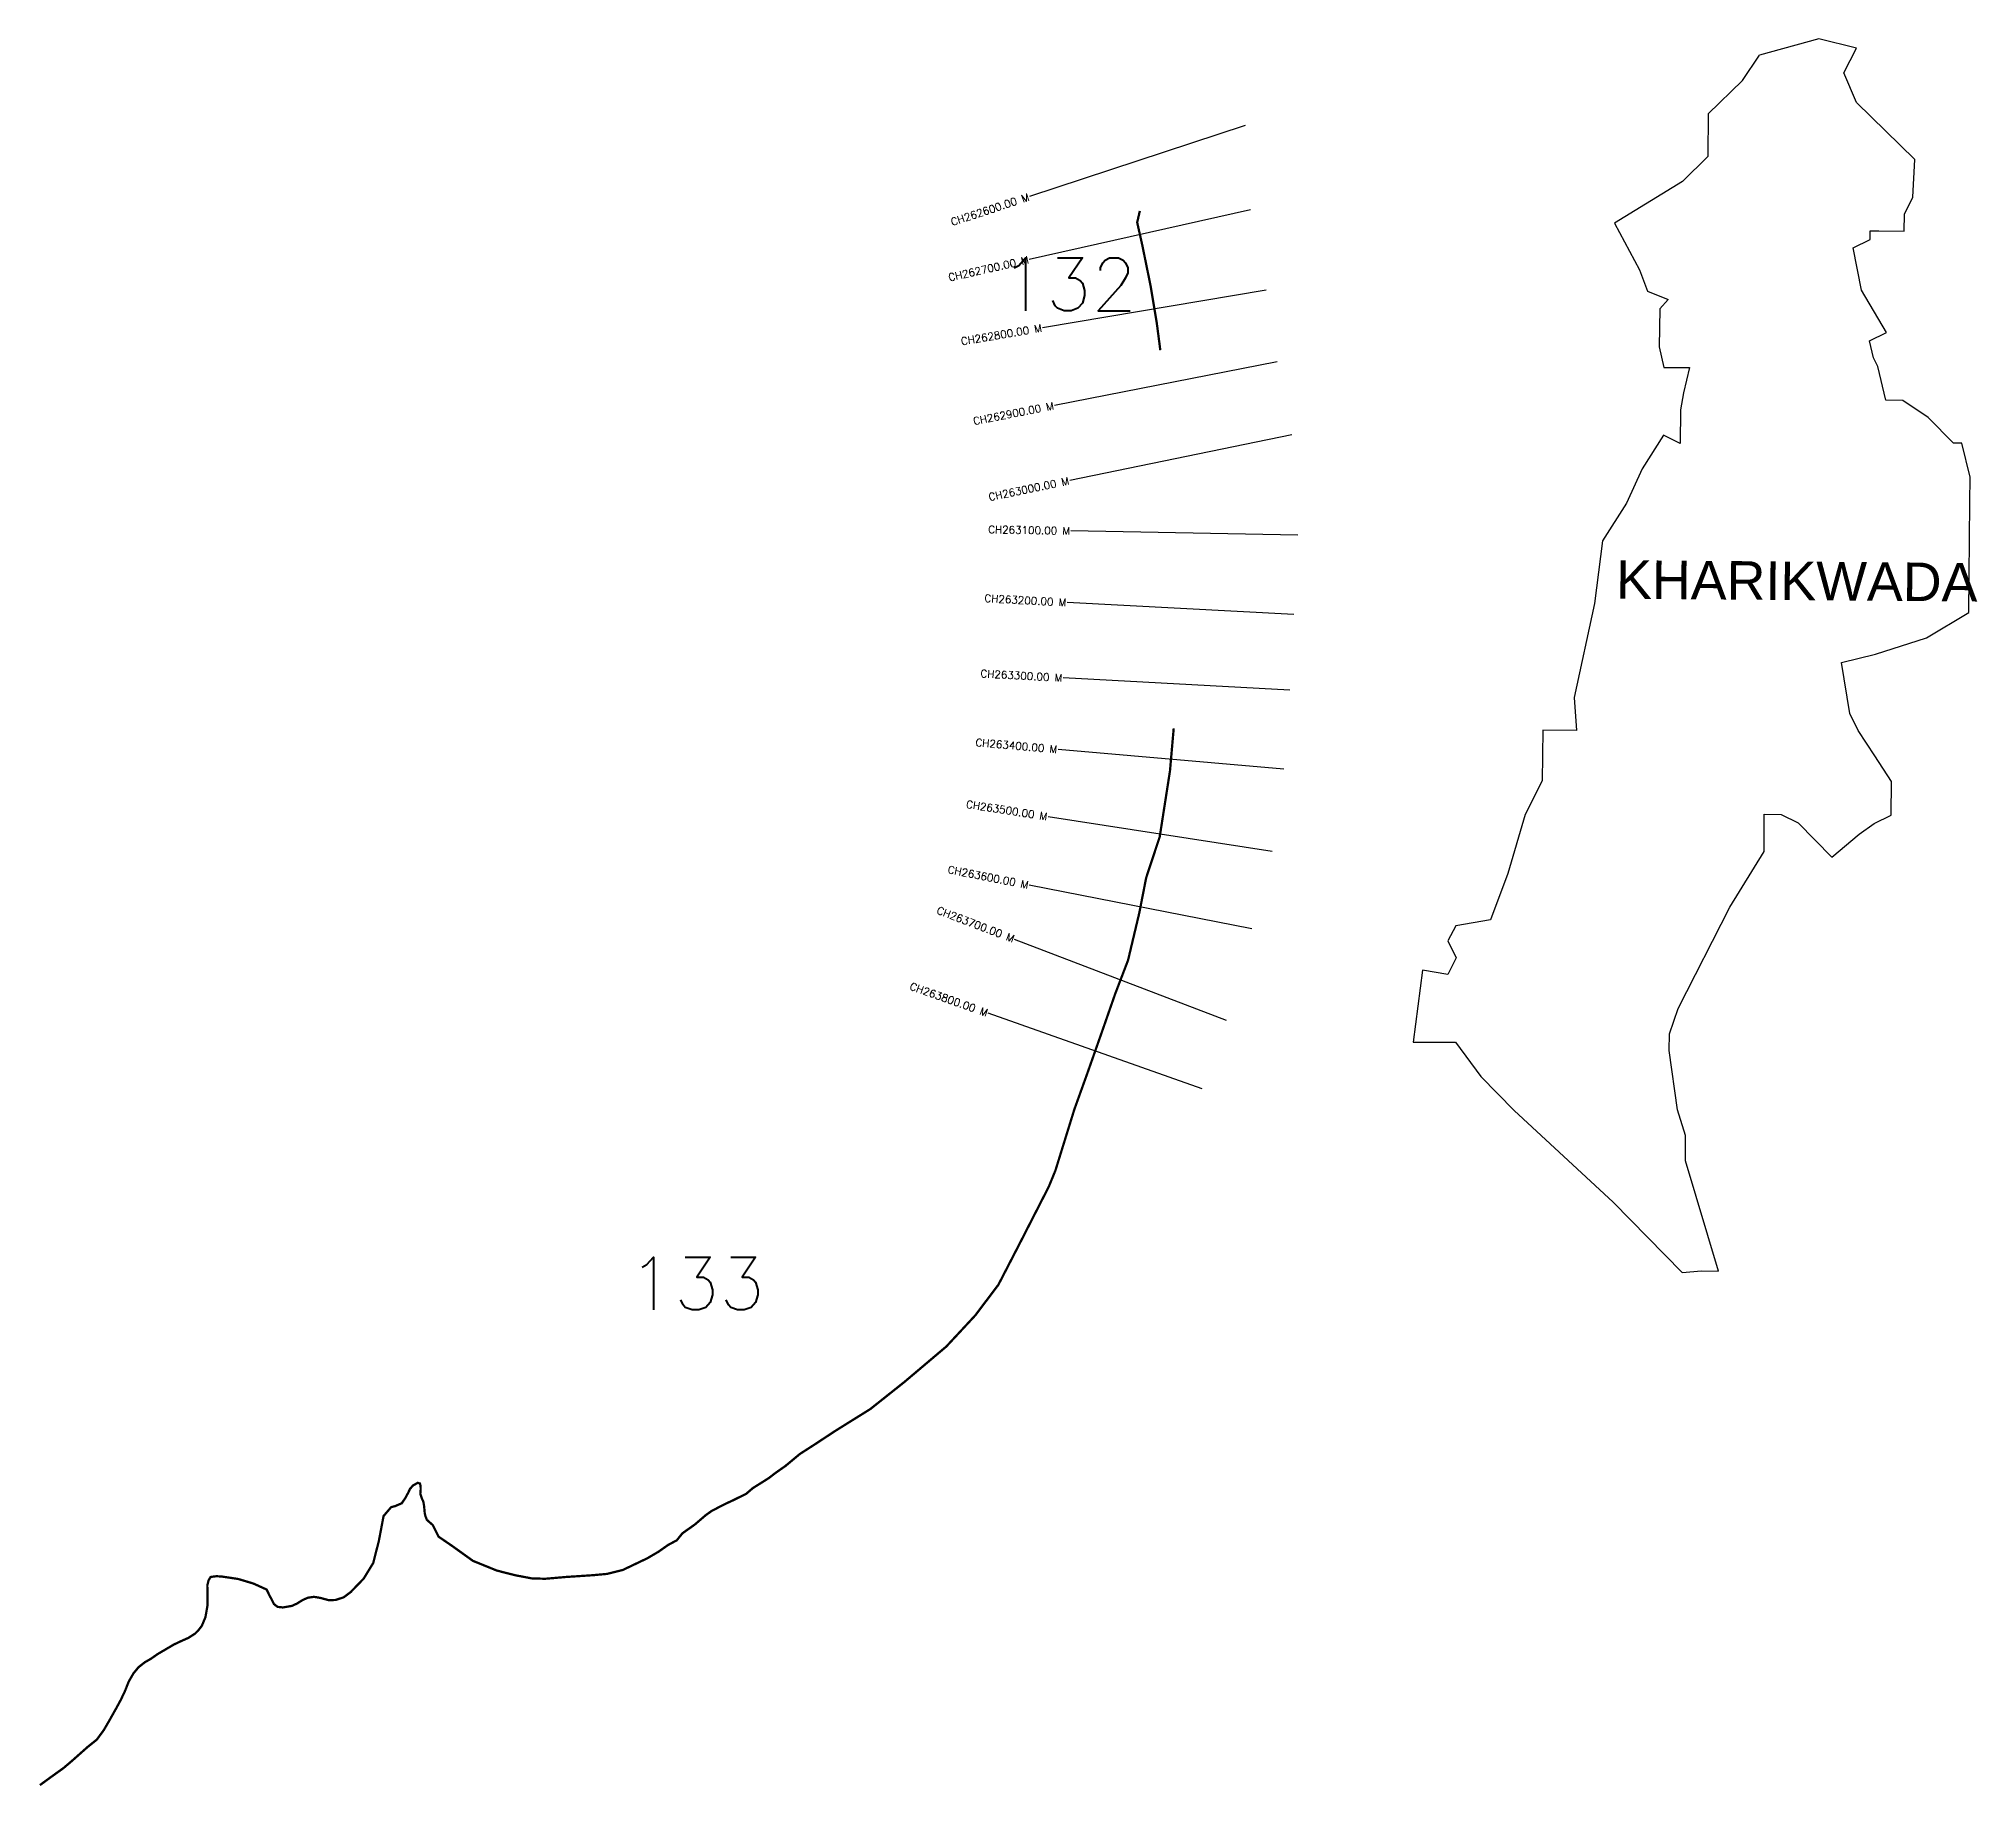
# Model space of a CAD drawing. Header units: metres. Extents: x 279450 to 282014, y 2032259 to 2034570.
import ezdxf
from ezdxf.enums import TextEntityAlignment as Align

# ---------------------------------------------------------------- set-up
doc = ezdxf.new("R2010")
doc.units = ezdxf.units.M
for name, color, linetype in [('CS', 134, 'Continuous'), ('CSMark', 6, 'Continuous'), ('NATURALLY PROTECTED', 3, 'Continuous'), ('village', 3, 'Continuous'), ('VILLAGE NAME', 250, 'Continuous')]:
    doc.layers.add(name, color=color, linetype=linetype)
doc.styles.get("Standard").update_dxf_attribs({"font": 'simplex.shx'})

msp = doc.modelspace()

# ---------------------------------------------------------------- linework, layer by layer
at = {"color": 6, "flags": 128}
msp.add_lwpolyline([(281703.4, 2034515.4), (281726, 2034548.7)], dxfattribs=at)
at = {"layer": 'CS'}
for p, q in [((281045.8, 2034455.6), (280760.8, 2034361.9)), ((281053, 2034344.3), (280760.3, 2034278.6)), ((281073.7, 2034238.2), (280777.9, 2034188.3)), ((281088, 2034143.3), (280793.6, 2034085.6)), ((281107.6, 2034046.8), (280813.8, 2033986.2)), ((281115.3, 2033914.1), (280815.4, 2033919.5)), ((281110, 2033809.1), (280810.4, 2033824.8)), ((281104.7, 2033709.1), (280805.1, 2033725.1)), ((281097.1, 2033604.3), (280798.3, 2033630.5)), ((281081.5, 2033495.4), (280785.1, 2033541.6)), ((281054.5, 2033393.2), (280760.1, 2033451)), ((281021.1, 2033272.2), (280740.9, 2033379.4)), ((280988.9, 2033181.7), (280706, 2033281.6))]:
    msp.add_line(p, q, dxfattribs=at)
at = {"layer": 'NATURALLY PROTECTED', "const_width": 3, "flags": 128}
for points in [[(280906.5, 2034342.8), (280903, 2034327.6), (280909.7, 2034297.7), (280920.6, 2034244.4), (280928.9, 2034194.7), (280933.6, 2034158.6)], [(280951.3, 2033658.6), (280946.4, 2033602.3), (280932.8, 2033515), (280914.9, 2033460.9), (280905.8, 2033414.4), (280890.9, 2033351.7), (280873.9, 2033307.3), (280855.6, 2033254.8), (280836.5, 2033200.6), (280819.9, 2033154.5), (280794.8, 2033073.5), (280786, 2033052.1), (280747, 2032975.9), (280719.4, 2032922.5), (280688.8, 2032882), (280650.7, 2032841), (280594.9, 2032793.8), (280550.1, 2032758.2), (280503.9, 2032729.4), (280476.1, 2032711.1), (280456.8, 2032698.7), (280437.8, 2032682.9), (280424.5, 2032673.6), (280416, 2032667), (280394.7, 2032653.6), (280385.9, 2032646.1), (280367.5, 2032637), (280361.2, 2032634.1), (280351.7, 2032629.4), (280340.1, 2032623.3), (280332.6, 2032618), (280317.9, 2032605.4), (280301.6, 2032593.9), (280294.1, 2032584.6), (280282.6, 2032578.4), (280269.8, 2032569.4), (280255.1, 2032560.8), (280222.6, 2032545.3), (280202.3, 2032540.2), (280184.1, 2032538.5), (280147.9, 2032536.1), (280120.1, 2032533.7), (280102.4, 2032534.2), (280080.2, 2032538.4), (280056, 2032544.6), (280024.5, 2032557.4), (279997.6, 2032576.7), (279979.2, 2032589.3), (279971.3, 2032604.8), (279963.6, 2032611.6), (279961.8, 2032616.2), (279960.8, 2032620.1), (279960.4, 2032624.4), (279959.9, 2032629.7), (279959, 2032635.4), (279956.9, 2032640.1), (279954.9, 2032646), (279955.4, 2032651.8), (279955.3, 2032656), (279954.4, 2032659.7), (279951.4, 2032660.6), (279945.3, 2032657.1), (279941.4, 2032652.8), (279938.9, 2032647.6), (279935.4, 2032641), (279930.4, 2032633.6), (279921.9, 2032629.9), (279916.4, 2032628.5), (279906.3, 2032616.7), (279900.2, 2032584.4), (279892.7, 2032554.7), (279880, 2032533.9), (279862.8, 2032516.1), (279853.6, 2032509.2), (279843, 2032505.7), (279834.1, 2032505.3), (279822.3, 2032508.5), (279814.2, 2032509.8), (279806, 2032508.6), (279798.7, 2032505.3), (279792, 2032501), (279785, 2032497.8), (279773.1, 2032495.8), (279766.2, 2032496.5), (279761.3, 2032500.3), (279758.4, 2032506.1), (279756.1, 2032510.4), (279751.6, 2032519.5), (279733.9, 2032527.5), (279714.2, 2032533.4), (279702.3, 2032535.2), (279692.1, 2032536.7), (279685.1, 2032537.1), (279677.6, 2032536.1), (279674.9, 2032531.8), (279673.2, 2032525), (279673.6, 2032512.3), (279673.6, 2032499.3), (279670.7, 2032482.8), (279665.9, 2032471.4), (279661, 2032465.1), (279656.9, 2032461.1), (279648.3, 2032455.6), (279639.5, 2032451.7), (279629.1, 2032446.8), (279607.5, 2032434.1), (279598.3, 2032427.7), (279590.7, 2032423.4), (279582.3, 2032416.8), (279575.6, 2032408.7), (279569.2, 2032397.6), (279564.4, 2032385.4), (279558.7, 2032373.4), (279552.5, 2032362), (279543.5, 2032346), (279536.3, 2032333.6), (279527, 2032320.9), (279514.7, 2032311.1), (279493.8, 2032292.5), (279482.8, 2032283.2), (279466.6, 2032271.6), (279454.4, 2032262.7), (279451.8, 2032260.8)]]:
    msp.add_lwpolyline(points, dxfattribs=at)
at = {"layer": 'village', "color": 6}
msp.add_lwpolyline([(281703.4, 2034515.4), (281658.3, 2034471), (281657.9, 2034415), (281624, 2034381.7), (281534.1, 2034326.5), (281567.2, 2034264.8), (281578.1, 2034236.7), (281605.1, 2034225.8), (281594.3, 2034213.4), (281593.2, 2034163), (281599.7, 2034135.9), (281633.3, 2034135.6), (281625.6, 2034102.2), (281621.6, 2034079.7), (281621.3, 2034035), (281599, 2034046.4), (281570.7, 2034001.9), (281550.1, 2033956.4), (281518.5, 2033906.6), (281507.7, 2033823.4), (281480.9, 2033699.1), (281484, 2033655.8), (281439.3, 2033656.1), (281438.8, 2033589), (281416, 2033544.5), (281393, 2033466.4), (281370.2, 2033405), (281324.4, 2033397.2), (281314, 2033377.5), (281325, 2033355), (281313.7, 2033332.8), (281280.2, 2033338.6), (281268.2, 2033243.6), (281324.1, 2033243.2), (281357.3, 2033198.2), (281401.7, 2033153.1), (281532.3, 2033031.7), (281623.7, 2032938.8), (281649.3, 2032940.8), (281671.7, 2032940.6), (281628, 2033086.5), (281628.3, 2033120.1), (281617.4, 2033153.8), (281606.7, 2033232.2), (281606.9, 2033254.6), (281618.4, 2033288.1), (281686.6, 2033422), (281732.3, 2033495.8), (281732.3, 2033544.8), (281754.7, 2033544.6), (281777, 2033533.3), (281821.5, 2033488.2), (281857.9, 2033518.4), (281877.8, 2033532.5), (281900.3, 2033543.5), (281900.6, 2033588.3), (281878.5, 2033622.1), (281856.4, 2033655.8), (281845.3, 2033678.3), (281834.7, 2033745.6), (281879.5, 2033756.4), (281946.9, 2033778.3), (282003.1, 2033811.5), (282004.2, 2033957.1), (282004.5, 2033990.6), (281993.7, 2034035.5), (281982.4, 2034035.6), (281949.1, 2034069.5), (281915.7, 2034092.1), (281893.3, 2034092.3), (281882.5, 2034137.2), (281876.9, 2034148.4), (281871.5, 2034170.8), (281894, 2034181.9), (281860.8, 2034238.1), (281850.1, 2034294.2), (281872.6, 2034305.2), (281872.6, 2034316.4), (281883.8, 2034316.3), (281917.4, 2034316.1), (281917.6, 2034338.5), (281929, 2034360.8), (281931.5, 2034410.9), (281854.2, 2034486.2), (281837.7, 2034525.5), (281854.2, 2034557.9), (281804.5, 2034570.5), (281726, 2034548.7)], dxfattribs=at)

# ---------------------------------------------------------------- texts
at = {"char_height": 70, "attachment_point": 1}
for s, insert in [('132', (280722.5, 2034280.8)), ('133', (280230.4, 2032959.2))]:
    msp.add_mtext_dynamic_manual_height_columns(s, width=95.172, gutter_width=1, heights=[0], dxfattribs=dict(at, insert=insert))
at = {"layer": 'CSMark'}
for s, rotation, p in [('CH262600.00 M', 18.2004, (280759.9, 2034361.6)), ('CH262700.00 M', 12.648, (280759.3, 2034278.3)), ('CH262800.00 M', 9.5699, (280776.9, 2034188.2)), ('CH262900.00 M', 11.0811, (280792.6, 2034085.4)), ('CH263000.00 M', 11.6559, (280812.8, 2033986)), ('CH263100.00 M', 358.9697, (280814.4, 2033919.6)), ('CH263200.00 M', 357.0051, (280809.4, 2033824.9)), ('CH263300.00 M', 356.9436, (280804.1, 2033725.2)), ('CH263400.00 M', 354.9865, (280797.3, 2033630.6)), ('CH263500.00 M', 351.1393, (280784.1, 2033541.7)), ('CH263600.00 M', 348.8879, (280759.1, 2033451.2)), ('CH263700.00 M', 339.0632, (280740, 2033379.8)), ('CH263800.00 M', 340.5565, (280705.1, 2033281.9))]:
    msp.add_text(s, height=10, rotation=rotation, dxfattribs=at).set_placement(p, align=Align.MIDDLE_RIGHT)
at = {"layer": 'VILLAGE NAME', "insert": (281536.6, 2033880.9), "char_height": 50.893, "attachment_point": 1, "rotation": 359.5442}
msp.add_mtext_dynamic_manual_height_columns('{\\fArial|b0|i0|c0|p34;KHARIKWADA}', width=87.355, gutter_width=254.5, heights=[0], dxfattribs=at)

doc.saveas('drawing.dxf')
